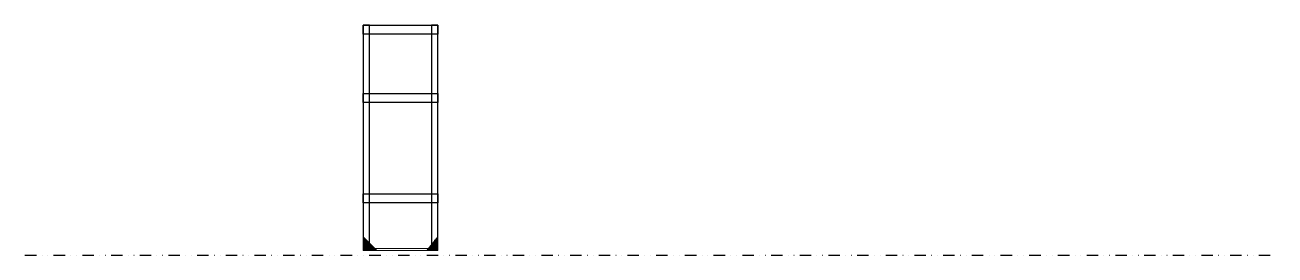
# Model space of a CAD drawing. Header units: millimetres. Extents: x 7784 to 9154, y 2917 to 3169.
import ezdxf

# ---------------------------------------------------------------- set-up
doc = ezdxf.new("R2010")
doc.units = ezdxf.units.MM
doc.linetypes.add('DIVIDE2', pattern=[0.625, 0.25, -0.125, 0, -0.125, 0, -0.125])
doc.linetypes.add('HIDDEN', pattern=[0.375, 0.25, -0.125])
doc.layers.add('Madeira', color=126, linetype='Continuous', lineweight=18)
doc.layers.add('Sarr 2.2x7', color=40, linetype='Continuous', lineweight=9)
for name, color, linetype in [('Nível', 160, 'Continuous'), ('SARR_2.2x10', 60, 'Continuous'), ('SARR_7x7', 40, 'Continuous')]:
    doc.layers.add(name, color=color, linetype=linetype)

msp = doc.modelspace()

# ---------------------------------------------------------------- hatches: boundary and pattern name
at = {"layer": 'Madeira'}
h = msp.add_hatch(color=252, dxfattribs=at)
h.dxf.hatch_style = 2
h.paths.add_polyline_path([(8154.4, 2937.2), (8154.4, 2922.2), (8169.4, 2922.2)])
h = msp.add_hatch(color=252, dxfattribs=at)
h.dxf.hatch_style = 2
h.paths.add_polyline_path([(8236.4, 2937.2), (8236.4, 2922.2), (8224.4, 2922.2)])

# ---------------------------------------------------------------- linework, layer by layer
at = {"layer": 'Madeira', "color": 250, "linetype": 'HIDDEN'}
for p, q in [((8157.9, 2933.7), (8157.9, 2924.4)), ((8232.9, 2933.7), (8232.9, 2924.4)), ((8164.2, 2924.4), (8154.4, 2924.4)), ((8164.2, 2924.4), (8154.4, 2924.4)), ((8226.6, 2924.4), (8236.4, 2924.4)), ((8226.6, 2924.4), (8236.4, 2924.4))]:
    msp.add_line(p, q, dxfattribs=at)
at = {"layer": 'Madeira', "color": 1, "linetype": 'HIDDEN'}
for p, q in [((8157.9, 2933.7), (8157.9, 2924.4)), ((8232.9, 2933.7), (8232.9, 2924.4)), ((8170.2, 2924.4), (8154.4, 2924.4)), ((8161.4, 2930.2), (8161.4, 2924.4)), ((8211.6, 2924.4), (8236.4, 2924.4))]:
    msp.add_line(p, q, dxfattribs=at)
at = {"layer": 'Madeira', "color": 250}
msp.add_line((8154.4, 2924.4), (8154.4, 2922.2), dxfattribs=at)
msp.add_line((8154.4, 2924.4), (8154.4, 2922.2), dxfattribs=at)
msp.add_line((8154.4, 2924.4), (8154.4, 2922.2), dxfattribs=at)
at = {"layer": 'Madeira', "color": 0}
for points in [[(8154.4, 2937.2), (8154.4, 2922.2), (8169.4, 2922.2), (8154.4, 2937.2)], [(8236.4, 2937.2), (8236.4, 2922.2), (8224.4, 2922.2), (8236.4, 2937.2)]]:
    msp.add_lwpolyline(points, dxfattribs=at)
at = {"layer": 'Nível', "color": 4, "linetype": 'DIVIDE2', "ltscale": 50}
msp.add_line((7783.9, 2917.2), (9153.9, 2917.2), dxfattribs=at)
at = {"layer": 'Sarr 2.2x7'}
for p, q in [((8154.4, 2924.4), (8154.4, 2922.2)), ((8236.4, 2922.2), (8236.4, 2924.4))]:
    msp.add_line(p, q, dxfattribs=at)
msp.add_lwpolyline([(8236.4, 2924.4), (8154.4, 2924.4), (8154.4, 2922.2), (8236.4, 2922.2)], close=True, dxfattribs=at)
at = {"layer": 'SARR_2.2x10'}
for points in [[(8154.4, 3169.4), (8236.4, 3169.4), (8236.4, 3159.4), (8154.4, 3159.4)], [(8154.4, 3094.4), (8236.4, 3094.4), (8236.4, 3084.4), (8154.4, 3084.4)], [(8154.4, 2984.4), (8236.4, 2984.4), (8236.4, 2974.4), (8154.4, 2974.4)]]:
    msp.add_lwpolyline(points, close=True, dxfattribs=at)
at = {"layer": 'SARR_7x7'}
for points in [[(8154.4, 2924.4), (8161.4, 2924.4), (8161.4, 3169.4), (8154.4, 3169.4)], [(8229.4, 2924.4), (8236.4, 2924.4), (8236.4, 3169.4), (8229.4, 3169.4)]]:
    msp.add_lwpolyline(points, close=True, dxfattribs=at)

doc.saveas('drawing.dxf')
